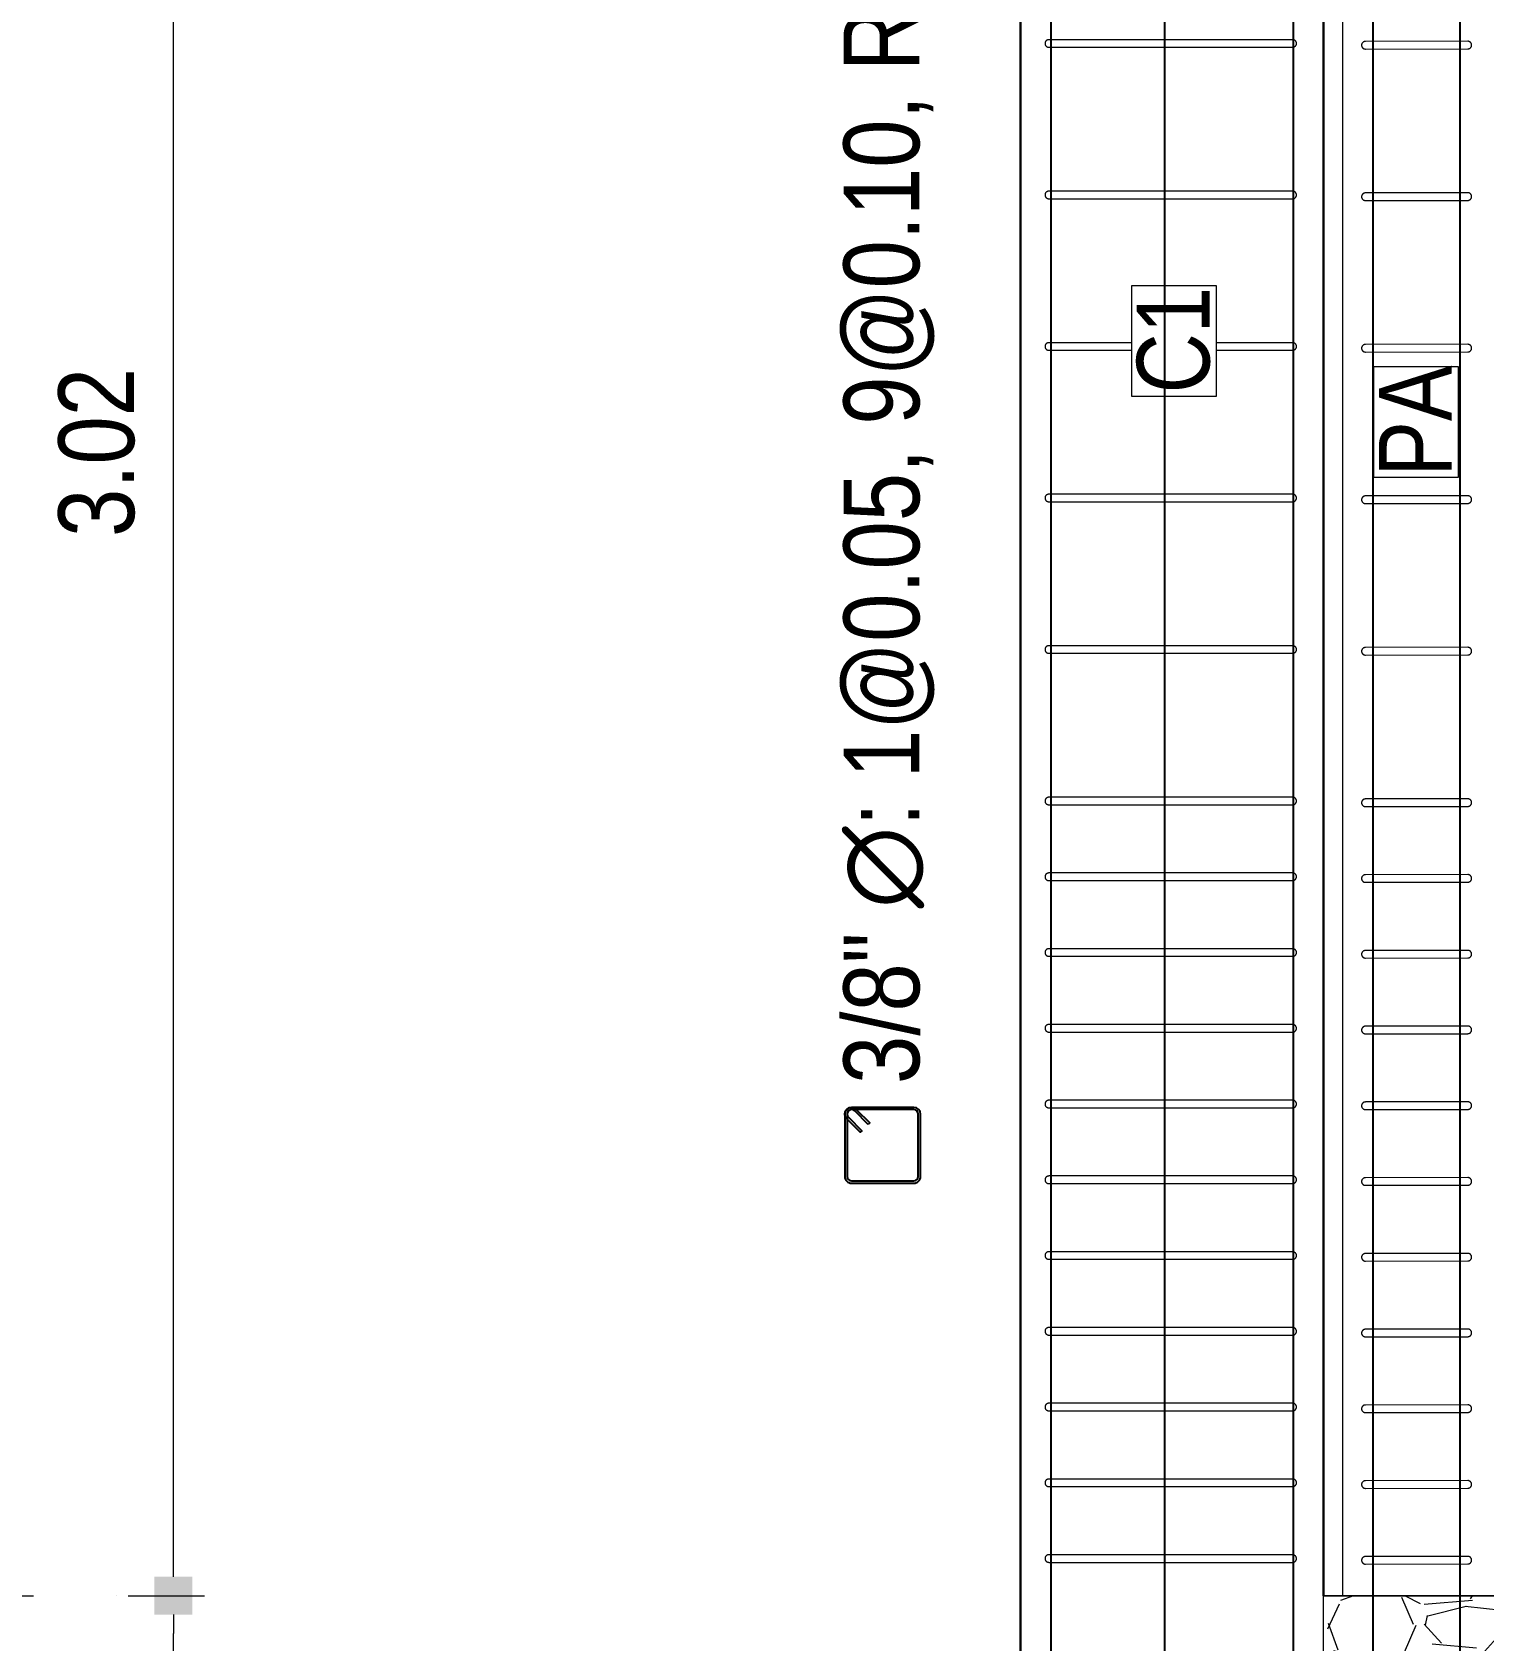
# Model space of a CAD drawing. Header units: millimetres. Extents: x -3570 to 5754, y -12788176 to 1214.
# Drawn here: x 3373.739 to 3375.655, y 1143.618 to 1145.741 of the extents above; entities that cross this region are included whole.
import ezdxf
from ezdxf import colors
from ezdxf.entities.mleader import LeaderData, LeaderLine
from ezdxf.enums import TextEntityAlignment as Align
from ezdxf.math import Vec2, Vec3

# ---------------------------------------------------------------- set-up
doc = ezdxf.new("R2010")
doc.units = ezdxf.units.MM
doc.linetypes.add('ACAD_ISO04W100', pattern=[30, 24, -3, 0, -3])
doc.linetypes.add('RAYITAS', pattern=[0.375, 0.25, -0.125])
for name, color, linetype in [('.D1 cotas', 1, 'Continuous'), ('.N1 Acero Long', 1, 'Continuous'), ('.N1 Muros Altos', 220, 'Continuous')]:
    doc.layers.add(name, color=color, linetype=linetype)
for name, color, linetype, lineweight in [('.D1 Ejes', 251, 'RAYITAS', 0), ('.N1 Cimiento Corrido', 253, 'Continuous', 25), ('2_Acero EV', 4, 'ACAD_ISO04W100', 0), ('CONCRETO', 152, 'Continuous', 20)]:
    doc.layers.add(name, color=color, linetype=linetype, lineweight=lineweight)
doc.layers.add('.N1 Acero Estribo', color=254, linetype='Continuous', transparency=0.5)
doc.styles.add('Anot 1.5mm simplex', font='simplex.shx', dxfattribs={"height": 0.0015})
doc.styles.add('Anot 2mm', font='ARIALN.TTF', dxfattribs={"height": 0.002})
doc.styles.add('arial narrow', font='ARIALN.TTF')
doc.styles.add('BIL', font='swissci.ttf')
doc.dimstyles.new('ROMAN50', dxfattribs={"dimtxt": 0.1, "dimasz": 0.05, "dimexe": 0.075, "dimexo": 0.05, "dimgap": 0.05, "dimtad": 2, "dimzin": 4, "dimdsep": 46, "dimtxsty": 'arial narrow', "dimblk": 'BOXFILLED', "dimcen": 0.07, "dimclrd": 142, "dimclre": 142, "dimclrt": 2, "dimaunit": 1, "dimadec": 0, "dimazin": 0, "dimtfac": 1, "dimtix": 1, "dimtmove": 0, "dimatfit": 3, "dimldrblk": 'BOXFILLED', "dimfxl": 0.2, "dimfxlon": 1, "dimtolj": 1, "dimtzin": 0, "dimlwd": 9, "dimlwe": 9, "dimarcsym": 0})

# ---------------------------------------------------------------- blocks, each defined once
blk = doc.blocks.new('_None')
blk = doc.blocks.new('*U535')
at = {"layer": '.N1 Muros Altos'}
blk.add_lwpolyline([(-22.36339471156349, -27.67895742359883), (-43.50871438744785, -27.67895742359883, 0.426082441509612), (-43.62550130165391, -27.80215340267087), (-43.62550130165391, -28.66066055656744)], format="xyb", dxfattribs=at)
blk = doc.blocks.new('*U534')
at = {"layer": '.N1 Muros Altos'}
blk.add_lwpolyline([(-22.00054693173672, -27.67895742359883), (-43.50871438744785, -27.67895742359883, 0.426082441509612), (-43.62550130165391, -27.80215340267087), (-43.62550130165391, -28.48804821968486)], format="xyb", dxfattribs=at)
blk = doc.blocks.new('*U105')
at = {"layer": '2_Acero EV'}
for p, q in [((235.8678175783059, 110.8198736702251), (235.5459518852228, 110.819873670222)), ((235.5459518852228, 110.8098736702272), (235.8678175783059, 110.8098736702242))]:
    blk.add_line(p, q, dxfattribs=at)
for centre, radius, start, end in [((235.5459518852228, 110.8148736702246), 0.004999999997380655, 89.99999998957796, 270.000000010422), ((235.8678175783059, 110.8148736702246), 0.004999999999313332, 269.9999999895779, 90.00000001042204)]:
    blk.add_arc(centre, radius, start, end, dxfattribs=at)
blk = doc.blocks.new('GWH')
at = {"color": 6, "lineweight": 40}
blk.add_blockref('*U105', (3082.55582956446, 1604.49282091973), dxfattribs=at)
blk = doc.blocks.new('*U1078')
at = {"color": 3}
blk.add_blockref('GWH', (-3318.262714296225, -1715.307694589954), dxfattribs=at)
blk = doc.blocks.new('*U1067')
at = {"color": 0, "linetype": 'ByBlock', "lineweight": -2, "transparency": 16777216}
for p in [(6.123233995736766e-17, 1), (4.898587196589413e-17, 0.8), (3.67394039744206e-17, 0.6000000000000001), (2.449293598294707e-17, 0.4), (1.224646799147353e-17, 0.2), (0, 0)]:
    blk.add_blockref('*U1078', p, dxfattribs=at)
blk = doc.blocks.new('*U1068')
at = {"color": 3}
blk.add_blockref('GWH', (-3318.262714296225, -1715.307694589954), dxfattribs=at)
blk = doc.blocks.new('*U1058')
at = {"color": 0, "linetype": 'ByBlock', "lineweight": -2, "transparency": 16777216}
for p in [(6.123233995736766e-17, 1), (5.51091059616309e-17, 0.9), (4.898587196589413e-17, 0.8), (4.286263797015737e-17, 0.7000000000000001), (3.67394039744206e-17, 0.6000000000000001), (3.061616997868383e-17, 0.5), (2.449293598294707e-17, 0.4), (1.83697019872103e-17, 0.3), (1.224646799147353e-17, 0.2), (6.123233995736766e-18, 0.1), (0, 0)]:
    blk.add_blockref('*U1068', p, dxfattribs=at)
blk = doc.blocks.new('*U168')
at = {"layer": 'CONCRETO', "lineweight": 5}
h = blk.add_hatch(dxfattribs=at)
h.set_pattern_fill('GRAVEL', color=8, scale=0.01)
h.set_pattern_definition([(228.0127875, (1.858356027852255, 0.636506801557156), (-2.032000000159581, -2.285999999858178), [0.034172144, -3.3830483639565]), (184.969741, (1.835496027852255, 0.611106801557156), (3.04799999879405, 0.2540000144697924), [0.05864047199999997, -5.805404889352396]), (132.5104471, (1.777076027852255, 0.6060268015571559), (2.540000001072749, -2.793999999024596), [0.04134815200000001, -4.093472279409999]), (267.273689, (1.678016027852255, 0.542526801557156), (0.2540000005319725, 5.079999999973313), [0.05340045199999998, -5.286643742573797]), (292.83365418, (1.675476027852255, 0.489186801557156), (-1.270000000106341, 3.047999999955546), [0.05236336999999998, -5.183980774534397]), (357.2736889999999, (1.695796027852255, 0.440926801557156), (-5.079999999973313, 0.2540000005319728), [0.05340045199999998, -5.286643742573797]), (37.69424047, (1.749136027852255, 0.438386801557156), (-3.30199999985359, -2.540000000190041), [0.07061936599999999, -6.991311531424701]), (72.25532837, (1.805016027852255, 0.481566801557156), (1.778000000477929, 5.587999999847885), [0.066671952, -6.6005256601905]), (121.42956562, (1.825336027852255, 0.545066801557156), (-2.032000000288312, 3.301999999822602), [0.0535813, -5.304554569871201]), (175.2363583, (1.797396027852255, 0.590786801557156), (2.793999999959953, -0.2540000004389256), [0.06117132799999998, -2.997393694999998]), (222.3974378, (1.736436027852255, 0.595866801557156), (-3.047999999902466, -2.794000000106399), [0.07910779200000001, -7.8316772512177]), (138.81407483, (1.929476027852255, 0.5399868015571561), (-1.777999999893351, 1.524000000123918), [0.027000454, -2.6730565824344]), (171.4692344, (1.909156027852255, 0.557766801557156), (3.302000000088966, -0.5079999994237343), [0.051368198, -5.085463899704]), (225, (1.858356027852255, 0.565386801557156), (-3.552713678800501e-17, -0.2540000000000239), [0.035920934, -0.3232893108428]), (203.19859051, (1.840576027852255, 0.595866801557156), (1.270000000034609, 0.5079999999109334), [0.01934413199999999, -1.915062236889399]), (291.80140949, (1.822796027852255, 0.588246801557156), (-0.2540000000531496, 0.7619999999822872), [0.027356562, -1.340475299]), (30.96375653, (1.832956027852255, 0.562846801557156), (0.7620000000186383, 0.5079999999721125), [0.04443196599999998, -1.436629815290999]), (161.56505118, (1.871056027852255, 0.585706801557156), (0.5080000000132583, -0.2539999999733754), [0.032128714, -0.7710898116828]), (16.389540334, (1.675476027852255, 0.588246801557156), (2.540000000000015, 0.7620000000000243), [0.04500880000000001, -4.455882667253901]), (70.34617594, (1.718656027852255, 0.600946801557156), (-1.016000000092931, -2.793999999967041), [0.037759894, -3.73822156782]), (293.19859051, (1.871056027852255, 0.636506801557156), (-0.5079999999113263, 1.270000000035528), [0.03868800999999997, -1.895718358889399]), (343.6104596700001, (1.886296027852255, 0.600946801557156), (-2.540000000053229, 0.761999999822286), [0.04500879999999998, -4.455882667253997]), (339.44395478, (1.675476027852255, 0.430766801557156), (-1.269999999999986, 0.508000000000021), [0.04340351999999997, -2.126773431310599]), (294.7751406, (1.716116027852255, 0.415526801557156), (-1.270000001511693, 2.793999999312726), [0.036367212, -3.600359338072]), (66.80140949, (1.873596027852255, 0.382506801557156), (0.5079999999202298, 1.27000000003193), [0.03868801, -1.8957183588894]), (17.35402464, (1.888836027852255, 0.418066801557156), (-3.301999999934302, -1.016000000213246), [0.04257827400000001, -4.21523759802]), (69.44395478, (1.749136027852255, 0.382506801557156), (-0.508000000008846, -1.269999999996463), [0.02170176, -2.148475191310601]), (101.309932474, (1.858356027852255, 0.382506801557156), (-0.25400000000004, 1.016000000000037), [0.01295146, -1.2821994964526]), (165.963756532, (1.855816027852255, 0.395206801557156), (0.7619999999999513, -0.2539999999999865), [0.05236337000000001, -0.9949054589069001]), (186.00900596, (1.805016027852255, 0.407906801557156), (2.539999999986537, 0.2540000001329353), [0.04852669999999997, -4.804136486333697]), (303.69006753, (1.832956027852255, 0.5399868015571561), (-0.2540000000352969, 0.5079999999823702), [0.036632388, -0.879177635968]), (353.15722659, (1.853276027852255, 0.509506801557156), (4.318000000026569, -0.5079999997739394), [0.063955676, -6.331600906503099]), (60.9453959, (1.916776027852255, 0.501886801557156), (-1.016000000027969, -1.777999999984025), [0.026150824, -2.588939231811]), (90, (1.929476027852255, 0.524746801557156), (-0.254, 0.254), [0.01524, -0.23876]), (120.25643716, (1.799936027852255, 0.415526801557156), (1.015999999875717, -1.77800000007098), [0.035286696, -3.49339407732]), (48.01278749999999, (1.782156027852255, 0.446006801557156), (2.032000000167534, 2.285999999851021), [0.068344288, -3.3488762199565]), (0, (1.827876027852255, 0.496806801557156), (0.254, 0.254), [0.06604, -0.18796]), (325.3048465, (1.893916027852255, 0.496806801557156), (2.540000000962153, -1.777999998625458), [0.040160956, -3.975931672414]), (254.0546040999999, (1.926936027852255, 0.473946801557156), (-0.2539999999822557, -1.016000000004475), [0.03698290799999999, -1.8121650038772]), (207.64597536, (1.916776027852255, 0.438386801557156), (-4.826000000177335, -2.539999999663075), [0.06021450999999997, -5.961246442293796]), (175.42607874, (1.863436027852255, 0.410446801557156), (-3.301999999999883, 0.2539999999999478), [0.063702946, -6.306584645624])])
h.paths.add_polyline_path([(2397.882421778308, 2498.131398813852), (2397.882421778308, 2497.298892012295), (2400.808568543165, 2497.298892012295), (2400.808568543165, 2498.131398813852)])
at = {"layer": '.N1 Cimiento Corrido', "color": 8, "lineweight": 5}
blk.add_lwpolyline([(2397.882421778308, 2498.131398813852), (2397.882421778308, 2497.298892012295), (2400.808568543165, 2497.298892012295), (2400.808568543165, 2498.131398813852)], close=True, dxfattribs=at)
blk = doc.blocks.new('16230700')
at = {"layer": '.N1 Acero Estribo', "elevation": -6905.054814091614}
for points in [[(880.3893847607839, 511.6410447310382), (880.471572260784, 511.6410447310382, 0.4142135623730506), (880.4804785107841, 511.6499509810378), (880.4804785107841, 511.7321384810384, 0.4142135623729914), (880.471572260784, 511.7410447310381), (880.3893847607839, 511.7410447310381, 0.4142135623731282), (880.3804785107837, 511.7321384810384), (880.3804785107837, 511.6499509810378, 0.4142135623731351)], [(880.3893847607839, 511.6440134810377), (880.471572260784, 511.6440134810377, 0.414213562373095), (880.4775097607841, 511.6499509810378), (880.4775097607841, 511.7321384810384, 0.414213562373095), (880.471572260784, 511.738075981038), (880.3893847607839, 511.738075981038, 0.414213562373095), (880.3834472607838, 511.7321384810384), (880.3834472607838, 511.6499509810378, 0.414213562373095)], [(880.4580930377675, 511.7102623649953), (880.4757707072973, 511.7279400345251, 0.9999999999999999), (880.4673738142707, 511.7363369275517), (880.4496961447409, 511.7186592580219), (880.4475969214842, 511.7207584812786), (880.465274591014, 511.7384361508084, -1), (880.477869930554, 511.7258408112684), (880.4601922610242, 511.7081631417386)]]:
    blk.add_lwpolyline(points, format="xyb", close=True, dxfattribs=at)
blk = doc.blocks.new('SFDSGFDF')
at = {"layer": '.D1 cotas', "rotation": 90}
blk.add_blockref('16230700', (672.1080244616955, -1351.764424665747, 6653.305414091796), dxfattribs=at)
at = {"layer": '.N1 Acero Long', "color": 2, "insert": (160.3653425628349, -471.3804569187534, 2527.626157440245), "char_height": 0.1, "width": 2.400829607367139, "attachment_point": 1, "rotation": 90, "style": 'Anot 2mm'}
blk.add_mtext('    3/8" ∅: 1@0.05, 9@0.10, Rst. @0.20 C/E', dxfattribs=at)
blk = doc.blocks.new('_BoxFilled')
at = {"color": 0, "linetype": 'ByBlock', "lineweight": -2}
blk.add_line((-0.5, 0), (-1, 0), dxfattribs=at)
at = {"color": 0, "linetype": 'ByBlock'}
blk.add_solid([(-0.5, 0.5), (0.5, 0.5), (-0.5, -0.5), (0.5, -0.5)], dxfattribs=at)
blk = doc.blocks.new('*D975')
at = {"color": 142, "lineweight": 9, "transparency": 16777216}
for p, q in [((3437.754809527793, 1100.885336977957), (3437.754809512225, 1100.885336977957)), ((3437.829809512225, 1099.635336977957), (3437.829809512225, 1100.835336977957)), ((3437.754809526115, 1099.585336977957), (3437.754809512225, 1099.585336977957))]:
    blk.add_line(p, q, dxfattribs=at)
at = {"layer": 'Defpoints', "color": 0, "lineweight": -2, "transparency": 16777216}
for p in [(3437.829809512225, 1100.885336977957), (3440.778412817772, 1100.885336977957, 53410779.86700377), (3440.77907442924, 1099.585336977957, -59877270.68533981)]:
    blk.add_point(p, dxfattribs=at)
at = {"color": 142, "lineweight": 9, "transparency": 16777216, "xscale": 0.05, "yscale": 0.05, "zscale": 0.05}
for p, rotation in [((3437.829809512225, 1100.885336977957), 90), ((3437.829809512225, 1099.585336977957), 270)]:
    blk.add_blockref('_BoxFilled', p, dxfattribs=dict(at, rotation=rotation))
at = {"color": 7, "lineweight": 20, "transparency": 16777216, "insert": (3437.728752213452, 1100.235336977956), "char_height": 0.1, "attachment_point": 5, "rotation": 90, "style": 'arial narrow'}
blk.add_mtext('\\A1;1.30', dxfattribs=at)
blk = doc.blocks.new('*D976')
at = {"color": 142, "lineweight": 9, "transparency": 16777216}
for p, q in [((3437.75480951839, 1103.903549499296), (3437.754809512247, 1103.903549499296)), ((3437.829809512246, 1100.935336977957), (3437.829809512246, 1103.853549499296)), ((3437.754809519563, 1100.885336977957), (3437.754809512247, 1100.885336977957))]:
    blk.add_line(p, q, dxfattribs=at)
at = {"layer": 'Defpoints', "color": 0, "lineweight": -2, "transparency": 16777216}
for p in [(3437.829809512246, 1103.903549499296), (3438.947902651908, 1103.903549499296, 53410779.86700377), (3439.347902365379, 1100.885336977957, -59877270.68533981)]:
    blk.add_point(p, dxfattribs=at)
at = {"color": 142, "lineweight": 9, "transparency": 16777216, "xscale": 0.05, "yscale": 0.05, "zscale": 0.05}
for p, rotation in [((3437.829809512246, 1103.903549499296), 90), ((3437.829809512246, 1100.885336977957), 270)]:
    blk.add_blockref('_BoxFilled', p, dxfattribs=dict(at, rotation=rotation))
at = {"color": 7, "lineweight": 20, "transparency": 16777216, "insert": (3437.728752213474, 1102.394443238626), "char_height": 0.1, "attachment_point": 5, "rotation": 90, "style": 'arial narrow'}
blk.add_mtext('\\A1;3.02', dxfattribs=at)
blk = doc.blocks.new('*D977')
at = {"color": 142, "lineweight": 9, "transparency": 16777216}
for p, q in [((3437.401975804805, 1100.885336977957), (3437.401975800081, 1100.885336977957)), ((3437.476975800081, 1098.935336977957), (3437.476975800081, 1100.835336977957)), ((3437.401975803834, 1098.885336977957), (3437.401975800081, 1098.885336977957))]:
    blk.add_line(p, q, dxfattribs=at)
at = {"layer": 'Defpoints', "color": 0, "lineweight": -2, "transparency": 16777216}
for p in [(3437.476975800081, 1100.885336977957), (3439.347902365376, 1100.885336977957, -113288050.5523436), (3438.947902651909, 1098.885336977957, -113288050.5523436)]:
    blk.add_point(p, dxfattribs=at)
at = {"color": 142, "lineweight": 9, "transparency": 16777216, "xscale": 0.05, "yscale": 0.05, "zscale": 0.05}
for p, rotation in [((3437.476975800081, 1100.885336977957), 90), ((3437.476975800081, 1098.885336977957), 270)]:
    blk.add_blockref('_BoxFilled', p, dxfattribs=dict(at, rotation=rotation))
at = {"color": 7, "lineweight": 20, "transparency": 16777216, "insert": (3437.375918501309, 1099.885336977956), "char_height": 0.1, "attachment_point": 5, "rotation": 90, "style": 'arial narrow'}
blk.add_mtext('\\A1;2.00', dxfattribs=at)
blk = doc.blocks.new('*U566')
at = {"layer": '.N1 Muros Altos'}
blk.add_lwpolyline([(-29.08034276486376, -27.67895742359883), (-43.50871438744785, -27.67895742359883, 0.426082441509612), (-43.62550130165391, -27.80215340267087), (-43.62550130165391, -27.89913849976698)], format="xyb", dxfattribs=at)
blk = doc.blocks.new('*D986')
at = {"color": 142, "lineweight": 9, "transparency": 16777216}
for p, q in [((3437.401975804935, 1103.900346079457), (3437.401975800065, 1103.900346079457)), ((3437.476975800065, 1100.935336977957), (3437.476975800065, 1103.850346079457)), ((3437.401975809002, 1100.885336977957), (3437.401975800065, 1100.885336977957))]:
    blk.add_line(p, q, dxfattribs=at)
at = {"layer": 'Defpoints', "color": 0, "lineweight": -2, "transparency": 16777216}
for p in [(3437.476975800065, 1103.900346079457), (3438.347902430447, 1103.900346079457, 53410524.82446612), (3439.347902365376, 1100.885336977957, -59877270.68532765)]:
    blk.add_point(p, dxfattribs=at)
at = {"color": 142, "lineweight": 9, "transparency": 16777216, "xscale": 0.05, "yscale": 0.05, "zscale": 0.05}
for p, rotation in [((3437.476975800065, 1103.900346079457), 90), ((3437.476975800065, 1100.885336977957), 270)]:
    blk.add_blockref('_BoxFilled', p, dxfattribs=dict(at, rotation=rotation))
at = {"color": 7, "lineweight": 30, "transparency": 16777216, "insert": (3437.375918501292, 1102.392841528706), "char_height": 0.1, "attachment_point": 5, "rotation": 90, "style": 'arial narrow'}
blk.add_mtext('\\A1;3.02', dxfattribs=at)
blk = doc.blocks.new('*U880')
at = {"layer": '.N1 Muros Altos'}
blk.add_lwpolyline([(-28.98174734912516, -27.67895742359883), (-43.50871438744785, -27.67895742359883, 0.426082441509612), (-43.62550130165391, -27.80215340267087), (-43.62550130165391, -27.89913849976698)], format="xyb", dxfattribs=at)
blk = doc.blocks.new('*U167')
at = {"layer": '2_Acero EV'}
for p, q in [((2488.73542555703, 1641.017249721316), (2488.600186081894, 1641.017049514432)), ((2488.600186081894, 1641.007049514437), (2488.73542555703, 1641.007249721315))]:
    blk.add_line(p, q, dxfattribs=at)
for centre, radius, start, end in [((2488.600186081894, 1641.012049514434), 0.004999999997380655, 89.99999998957796, 270.000000010422), ((2488.73542555703, 1641.012249721316), 0.004999999999313332, 269.9999999895779, 90.00000001042204)]:
    blk.add_arc(centre, radius, start, end, dxfattribs=at)
blk = doc.blocks.new('*U1060')
at = {"color": 5, "lineweight": 13}
blk.add_blockref('*U167', (-2488.667805819463, -1641.012149617877), dxfattribs=at)
blk = doc.blocks.new('*U1076')
at = {"color": 0, "linetype": 'ByBlock', "lineweight": -2, "transparency": 16777216}
for p in [(6.123233995736766e-17, 1), (5.51091059616309e-17, 0.9), (4.898587196589413e-17, 0.8), (4.286263797015737e-17, 0.7000000000000001), (3.67394039744206e-17, 0.6000000000000001), (3.061616997868383e-17, 0.5), (2.449293598294707e-17, 0.4), (1.83697019872103e-17, 0.3), (1.224646799147353e-17, 0.2), (6.123233995736766e-18, 0.1), (0, 0)]:
    blk.add_blockref('*U1060', p, dxfattribs=at)
blk = doc.blocks.new('*U1093')
at = {"color": 5, "lineweight": 13}
blk.add_blockref('*U167', (-2488.667805819463, -1641.012149617877), dxfattribs=at)
blk = doc.blocks.new('*U1092')
at = {"color": 0, "linetype": 'ByBlock', "lineweight": -2, "transparency": 16777216}
for p in [(6.123233995736766e-17, 1), (4.898587196589413e-17, 0.8), (3.67394039744206e-17, 0.6000000000000001), (2.449293598294707e-17, 0.4), (1.224646799147353e-17, 0.2), (0, 0)]:
    blk.add_blockref('*U1093', p, dxfattribs=at)
blk = doc.blocks.new('TRYTYIUOUIO')
at = {"layer": '.D1 cotas'}
ml = blk.add_multileader_mtext('Standard', dxfattribs=at)
ml.set_content('4∅1/2" ', color=7, style='Anot 1.5mm simplex')
ml.set_leader_properties()
ml.set_arrow_properties(name='NONE')
ml.build(insert=Vec2(0, 0))
ml.multileader.update_dxf_attribs({"text_left_attachment_type": 6, "text_right_attachment_type": 6, "dogleg_length": 0.005, "arrow_head_size": 0.05006914462446121, "scale": 50})
ctx = ml.context
ctx.base_point, ctx.scale, ctx.char_height, ctx.arrow_head_size, ctx.landing_gap_size, ctx.plane_origin, ctx.plane_x_axis, ctx.plane_y_axis = Vec3(3461.157618389786, 1185.01940864375, 259867111.9223398), 50, 0.03755185846834591, 0.05006914462446121, 0.05006914462446121, Vec3(3460.937816128018, 1185.01755811979, 259867111.9223398), Vec3(0.9998117107310102, -0.01940471811521335), Vec3(0.01940471811521335, 0.9998117107310102)
ctx.left_attachment, ctx.right_attachment = 6, 6
notes = []
notes.append((ctx, [(0, (1, 1, 0), (3461.111244587982, 1185.02030868377, 259867111.9223398), (0.9998117107310102, -0.01940471811521335), 0.04638253513848785, [(1, [(3460.963113295875, 1184.883246989724, 259867111.9223398), (3461.065033821824, 1184.763544250109, 259867111.9223398), (3460.987919181182, 1184.819972141862, 259867111.9223398), (3461.091550059733, 1184.837531858596, 259867111.9223398)], 0, [])])]))
ctx.mtext.insert, ctx.mtext.text_direction, ctx.mtext.rotation, ctx.mtext.width, ctx.mtext.flow_direction = Vec3(3461.208649684566, 1185.068496783254, 259867111.9223398), Vec3(0.9998117107310102, -0.01940471811521335), 6.263779371072576, 0.1928945444955198, 5
for ctx, leaders in notes:
    for number, flags, end, landing, length, lines in leaders:
        leader = LeaderData()
        leader.index, (leader.has_last_leader_line, leader.has_dogleg_vector, leader.attachment_direction) = number, flags
        leader.last_leader_point, leader.dogleg_vector, leader.dogleg_length = Vec3(end), Vec3(landing), length
        for number, points, colour, breaks in lines:
            line = LeaderLine()
            line.index, line.vertices, line.color, line.breaks = number, Vec3.list(points), colors.encode_raw_color(colour), breaks
            leader.lines.append(line)
        ctx.leaders.append(leader)
blk = doc.blocks.new('c3')
at = {"color": 244, "lineweight": 30, "true_color": 0x991b1e}
blk.add_blockref('TRYTYIUOUIO', (-26.22571556390972, -82.64291762998505, -101002053.1661193), dxfattribs=at)
blk = doc.blocks.new('c4')
at = {"layer": '.D1 Ejes'}
blk.add_line((3436.270277591027, 1100.88533697833, -113288050.5523436), (3437.871066434845, 1100.88533697833, -113288050.5523436), dxfattribs=at)
at = {"color": 5, "lineweight": 30}
for p, q in [((3439.347898800459, 1104.181404521805), (3439.347898800458, 1100.885336977957)), ((3438.947902651907, 1103.903549499296), (3438.947902651907, 1098.801897952933))]:
    blk.add_line(p, q, dxfattribs=at)
at = {"color": 3, "lineweight": 15}
blk.add_line((3439.37289880046, 1104.163335173419), (3439.372898800459, 1100.885336977957), dxfattribs=at)
at = {"color": 5, "lineweight": 20}
blk.add_line((3442.274049130228, 1100.885336977957, -192976182.5854033), (3439.347902365374, 1100.885336977957, -192976182.5854033), dxfattribs=at)
for name, p, xscale, yscale, zscale, rotation in [('*U534', (3446.227638156359, 1109.94039626649), -0.25, 0.25, 0.25, 270), ('*U535', (3432.068163296007, 1109.925905567979), 0.2500000000000008, 0.2500000000000008, 0.2500000000000008, 90)]:
    blk.add_blockref(name, p, dxfattribs=dict(xscale=xscale, yscale=yscale, zscale=zscale, rotation=rotation))
at = {"color": 7, "lineweight": 20, "true_color": 0xffffff}
blk.add_blockref('SFDSGFDF', (3278.348939060209, 1572.813896127587, 0.9492000341415405), dxfattribs=at)
at = {"color": 3}
for name, p in [('*U1067', (3439.146131305557, 1101.934378460408, 108.5832329243422)), ('*U1058', (3439.146131305557, 1100.934378460408, 108.5832329243422))]:
    blk.add_blockref(name, p, dxfattribs=at)
at = {"color": 3, "lineweight": 13}
blk.add_blockref('*U1076', (3439.47063596947, 1100.932156755277, -25513420.84574217), dxfattribs=at)
at = {"xscale": -1}
blk.add_blockref('*U168', (5840.156470908541, -1397.246061835895, -113288050.5523436), dxfattribs=at)
at = {"color": 6, "lineweight": 20}
for base, p1, p2, picture, middle in [((3437.829809512246, 1103.903549499296, -53410779.86700377), (3439.347902365377, 1100.885336977957, -113288050.5523436), (3438.947902651907, 1103.903549499296), '*D976', (3437.728752213474, 1102.394443238626, -53410779.86700377)), ((3437.476975800081, 1100.885336977957, 2.980232238769531e-08), (3438.947902651907, 1098.885336977957, -113288050.5523436), (3439.347902365374, 1100.885336977957, -113288050.5523436), '*D977', (3437.375918501309, 1099.885336977956, 2.980232238769531e-08)), ((3437.829809512225, 1100.885336977957, -53410779.86700377), (3440.779074429238, 1099.585336977957, -113288050.5523436), (3440.77841281777, 1100.885336977957), '*D975', (3437.728752213452, 1100.235336977956, -53410779.86700377))]:
    dim = blk.add_linear_dim(base=base, p1=p1, p2=p2, angle=90, dimstyle='ROMAN50', override={"dimclrt": 7}, dxfattribs=at)
    dim.commit()
    dim.dimension.update_dxf_attribs({"geometry": picture, "text_midpoint": middle})
blk.add_wipeout([(3439.414345470766, 1102.5080338764294), (3439.414345470766, 1102.361483331139), (3439.525540040838, 1102.361483331139), (3439.525540040838, 1102.5080338764294)]).translate(0, 0, 82205908.100739)
at = {"lineweight": 13, "elevation": 82205908.100739}
blk.add_lwpolyline([(3439.414345470766, 1102.508033876429), (3439.525540040839, 1102.508033876429), (3439.525540040839, 1102.361483331139), (3439.414345470766, 1102.361483331139)], close=True, dxfattribs=at)
at = {"yscale": 0.2500000000000008, "zscale": 0.2500000000000008}
for name, p, xscale, rotation in [('*U880', (3446.447638156358, 1111.404497867781), -0.2500000000000008, 270), ('*U566', (3432.493123009474, 1111.404497867781), 0.2500000000000008, 90)]:
    blk.add_blockref(name, p, dxfattribs=dict(at, xscale=xscale, rotation=rotation))
at = {"color": 3, "lineweight": 13}
blk.add_blockref('*U1092', (3439.47063596947, 1101.932156755277, -25513420.84574217), dxfattribs=at)
at = {"layer": '.N1 Cimiento Corrido', "color": 252, "lineweight": 60, "true_color": 0x939598, "style": 'BIL'}
blk.add_text('PA', height=0.09592354096040498, rotation=90, dxfattribs=at).set_placement((3439.468824487154, 1102.435962804847, 82209369.0184387), align=Align.MIDDLE_CENTER)
blk.add_wipeout([(3439.09485787834, 1102.6147854593335), (3439.09485787834, 1102.468234914043), (3439.2060524484123, 1102.468234914043), (3439.2060524484123, 1102.6147854593335)]).translate(0, 0, 82206016.68397191)
at = {"layer": '.N1 Muros Altos'}
blk.add_line((3439.137902651907, 1104.381858690821), (3439.137902651907, 1099.034020941077), dxfattribs=at)
at = {"lineweight": 13, "elevation": 82206016.68397191}
blk.add_lwpolyline([(3439.09485787834, 1102.614785459334), (3439.206052448412, 1102.614785459334), (3439.206052448412, 1102.468234914043), (3439.09485787834, 1102.468234914043)], close=True, dxfattribs=at)
at = {"layer": '.N1 Cimiento Corrido', "color": 252, "lineweight": 60, "true_color": 0x939598, "style": 'BIL'}
blk.add_text('C1', height=0.09592354096040498, rotation=90, dxfattribs=at).set_placement((3439.149336894728, 1102.542714387752, 82209477.6016716), align=Align.MIDDLE_CENTER)
at = {"color": 244, "lineweight": 30, "true_color": 0x991b1e}
dim = blk.add_linear_dim(base=(3437.476975800065, 1103.900346079457, -53410779.86701593), p1=(3439.347902365374, 1100.885336977957, -113288050.5523436), p2=(3438.347902430445, 1103.900346079457, -255.042549803853), angle=90, dimstyle='ROMAN50', override={"dimclrt": 7, "dimtmove": 1}, dxfattribs=at)
dim.commit()
dim.dimension.update_dxf_attribs({"geometry": '*D986', "text_midpoint": (3437.375918501292, 1102.392841528706, -53410779.86701593)})

msp = doc.modelspace()

# ---------------------------------------------------------------- block references
at = {"color": 6, "lineweight": -2}
msp.add_blockref('c3', (-65.07799700624582, 42.51843048138767, 47591164.71587047), dxfattribs=at)

# ---------------------------------------------------------------- next in the draw order: block references
msp.add_blockref('c4', (-63.90430456420222, 42.79213687985032, 53410779.86700377), dxfattribs=at)

doc.saveas('drawing.dxf')
